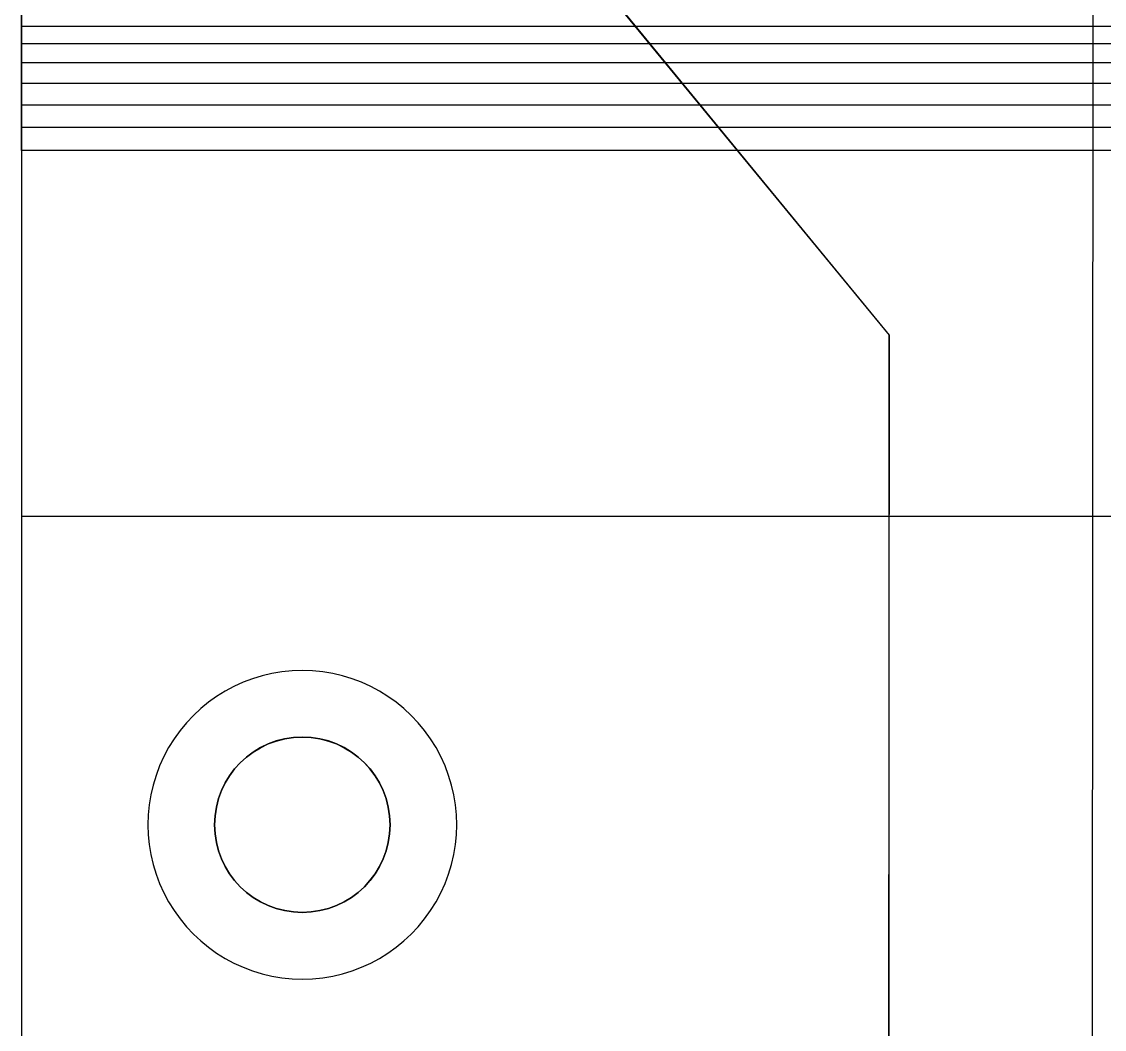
# Model space of a CAD drawing. Header units: millimetres. Extents: x -658 to 1307, y -81 to 472.
# Drawn here: x 821.08 to 851.94, y 388.44 to 417.17 of the extents above; entities that cross this region are included whole.
import ezdxf

# ---------------------------------------------------------------- set-up
doc = ezdxf.new("R2010")
doc.units = ezdxf.units.MM
doc.layers.get('0').update_dxf_attribs({"true_color": 0xffffff})
doc.layers.add('a', color=7, linetype='Continuous', true_color=0xffffff)
doc.layers.add('gears', color=134, linetype='Continuous', true_color=0x009987)

# ---------------------------------------------------------------- blocks, each defined once
blk = doc.blocks.new('frame_v_2_5_1')
for p, q in [((248.82, 767.98, 127.01), (357.31, 636.09, 127)), ((248.82, 767.98, 162.01), (357.31, 636.09, 162)), ((110, 738.66, 162.01), (110, 0, 162.01)), ((1082, 724.13, 14.66), (110, 724.13, 14.66)), ((1082, 719.21, 10.35), (110, 719.21, 10.35)), ((1082, 713.77, 6.72), (110, 713.77, 6.72)), ((1082, 707.91, 3.82), (110, 707.91, 3.82)), ((1082, 701.71, 1.72), (110, 701.71, 1.72)), ((1082, 695.3, 0.44), (110, 695.3, 0.44)), ((1082, 688.77, 0.02), (110, 688.77, 0.02)), ((110, 688.77, 0.02), (110, 584.5, 0)), ((357.31, 636.09, 127), (357.31, 636.09, 162)), ((357.31, 337.28, 127), (357.31, 636.09, 127)), ((357.31, 337.28, 162), (357.31, 636.09, 162)), ((110, 584.5, 0), (1082, 584.5, 0)), ((110, 584.5, 0), (110, 584.49, 50)), ((110, 584.49, 50), (1082, 584.49, 50)), ((110, 584.49, 50), (110, 414.5, 50)), ((190, 540.53, 127.01), (190, 540.53, 162.01)), ((151.89, 518.53, 127.01), (151.89, 518.53, 162.01)), ((183.53, 520.68, 49.99), (183.53, 520.68, 127.01)), ((190, 521.53, 49.99), (190, 521.53, 127.01)), ((196.47, 520.68, 49.99), (196.47, 520.68, 127.01)), ((228.11, 518.53, 127.01), (228.11, 518.53, 162.01)), ((177.5, 518.18, 49.99), (177.5, 518.18, 127.01)), ((202.5, 518.18, 49.99), (202.5, 518.18, 127.01)), ((172.32, 514.2, 49.99), (172.32, 514.2, 127.01)), ((207.68, 514.2, 49.99), (207.68, 514.2, 127.01)), ((168.35, 509.03, 49.99), (168.35, 509.03, 127.01)), ((211.65, 509.03, 49.99), (211.65, 509.03, 127.01)), ((165.85, 503, 49.99), (165.85, 503, 127.01)), ((214.15, 503, 49.99), (214.15, 503, 127.01)), ((165, 496.53, 49.99), (165, 496.53, 127.01)), ((215, 496.53, 49.99), (215, 496.53, 127.01)), ((165.85, 490.06, 49.99), (165.85, 490.06, 127.01)), ((214.15, 490.06, 49.99), (214.15, 490.06, 127.01)), ((168.35, 484.03, 49.99), (168.35, 484.03, 127.01)), ((211.65, 484.03, 49.99), (211.65, 484.03, 127.01)), ((172.32, 478.85, 49.99), (172.32, 478.85, 127.01)), ((207.68, 478.85, 49.99), (207.68, 478.85, 127.01)), ((151.89, 474.53, 127.01), (151.89, 474.53, 162.01)), ((177.5, 474.88, 49.99), (177.5, 474.88, 127.01)), ((183.53, 472.38, 49.99), (183.53, 472.38, 127.01)), ((196.47, 472.38, 49.99), (196.47, 472.38, 127.01)), ((202.5, 474.88, 49.99), (202.5, 474.88, 127.01)), ((228.11, 474.53, 127.01), (228.11, 474.53, 162.01)), ((190, 471.53, 49.99), (190, 471.53, 127.01)), ((190, 452.53, 127.01), (190, 452.53, 162.01))]:
    blk.add_line(p, q)
at = {"extrusion": (-2.94543e-08, -1.17884e-07, -1)}
blk.add_circle((-190, 496.53, -127.01), 25, dxfattribs=at)
blk.add_circle((190, 496.53, 49.99), 25)
at = {"extrusion": (1, -5.85073e-15, 1.44376e-14)}
blk.add_arc((688.77, 50.02, 110), 50, 270.0064, 0.0064, dxfattribs=at)
for centre, start, end in [((190, 496.53, 127.01), 90, 150), ((190, 496.53, 162.01), 90, 150), ((190, 496.53, 127.01), 30, 90), ((190, 496.53, 162.01), 30, 90), ((190, 496.53, 127.01), 150, 210), ((190, 496.53, 162.01), 150, 210), ((190, 496.53, 127.01), 330, 30), ((190, 496.53, 162.01), 330, 30), ((190, 496.53, 127.01), 210, 270), ((190, 496.53, 162.01), 210, 270), ((190, 496.53, 127.01), 270, 330), ((190, 496.53, 162.01), 270, 330)]:
    blk.add_arc(centre, 44, start, end)
blk = doc.blocks.new('Group_23')
for p, q in [((11.868, 52.903, 0), (1.586, 65.439, 0)), ((11.868, 52.903, 3.2), (1.586, 65.439, 3.2)), ((17.63, -5.06, 0), (17.676, 64.36, 0)), ((17.63, -5.06, 3.2), (17.676, 64.36, 3.2)), ((11.868, 52.903, 0), (11.868, 52.903, 3.2))]:
    blk.add_line(p, q)
at = {"layer": 'a'}
for p, q in [((11.846, 19.076, 0), (11.868, 52.903, 0)), ((11.846, 19.076, 3.2), (11.868, 52.903, 3.2))]:
    blk.add_line(p, q, dxfattribs=at)
blk = doc.blocks.new('Group_26')
for p, q in [((0, -10.314, 0), (0, 64.063, 0.003)), ((0, -10.314, -6), (0, 64.063, -5.997)), ((8, 42.349, 0.002), (8, 42.349, -5.998)), ((6.75, 42.015, 0.002), (6.75, 42.015, -5.998)), ((7.353, 42.264, 0.002), (7.353, 42.264, -5.998)), ((8.647, 42.264, 0.002), (8.647, 42.264, -5.998)), ((9.25, 42.015, 0.002), (9.25, 42.015, -5.998)), ((6.232, 41.617, 0.002), (6.232, 41.617, -5.998)), ((9.768, 41.617, 0.002), (9.768, 41.617, -5.998)), ((5.835, 41.099, 0.002), (5.835, 41.099, -5.998)), ((10.165, 41.099, 0.002), (10.165, 41.099, -5.998)), ((5.585, 40.496, 0.002), (5.585, 40.497, -5.998)), ((10.415, 40.496, 0.002), (10.415, 40.497, -5.998)), ((5.5, 39.849, 0.002), (5.5, 39.849, -5.998)), ((10.5, 39.849, 0.002), (10.5, 39.849, -5.998)), ((5.585, 39.202, 0.002), (5.585, 39.202, -5.998)), ((10.415, 39.202, 0.002), (10.415, 39.202, -5.998)), ((5.835, 38.599, 0.002), (5.835, 38.599, -5.998)), ((10.165, 38.599, 0.002), (10.165, 38.599, -5.998)), ((6.232, 38.082, 0.002), (6.232, 38.082, -5.998)), ((9.768, 38.082, 0.002), (9.768, 38.082, -5.998)), ((6.75, 37.684, 0.002), (6.75, 37.684, -5.998)), ((9.25, 37.684, 0.002), (9.25, 37.684, -5.998)), ((7.353, 37.435, 0.002), (7.353, 37.435, -5.998)), ((8, 37.349, 0.002), (8, 37.349, -5.998)), ((8.647, 37.435, 0.002), (8.647, 37.435, -5.998))]:
    blk.add_line(p, q)
for centre in [(8, 39.849, 0.002), (8, 39.849, -5.998)]:
    blk.add_circle(centre, 2.5)

msp = doc.modelspace()

# ---------------------------------------------------------------- block references
at = {"color": 153, "true_color": 0x6495ed}
msp.add_blockref('Group_26', (821.082, 354.422, 1.497), dxfattribs=at)
at = {"xscale": 0.1, "yscale": 0.1, "zscale": 0.1}
msp.add_blockref('frame_v_2_5_1', (810.081, 344.619, -20.7), dxfattribs=at)
at = {"layer": 'gears'}
msp.add_blockref('Group_23', (833.945, 355.325, -7.7), dxfattribs=at)

doc.saveas('drawing.dxf')
